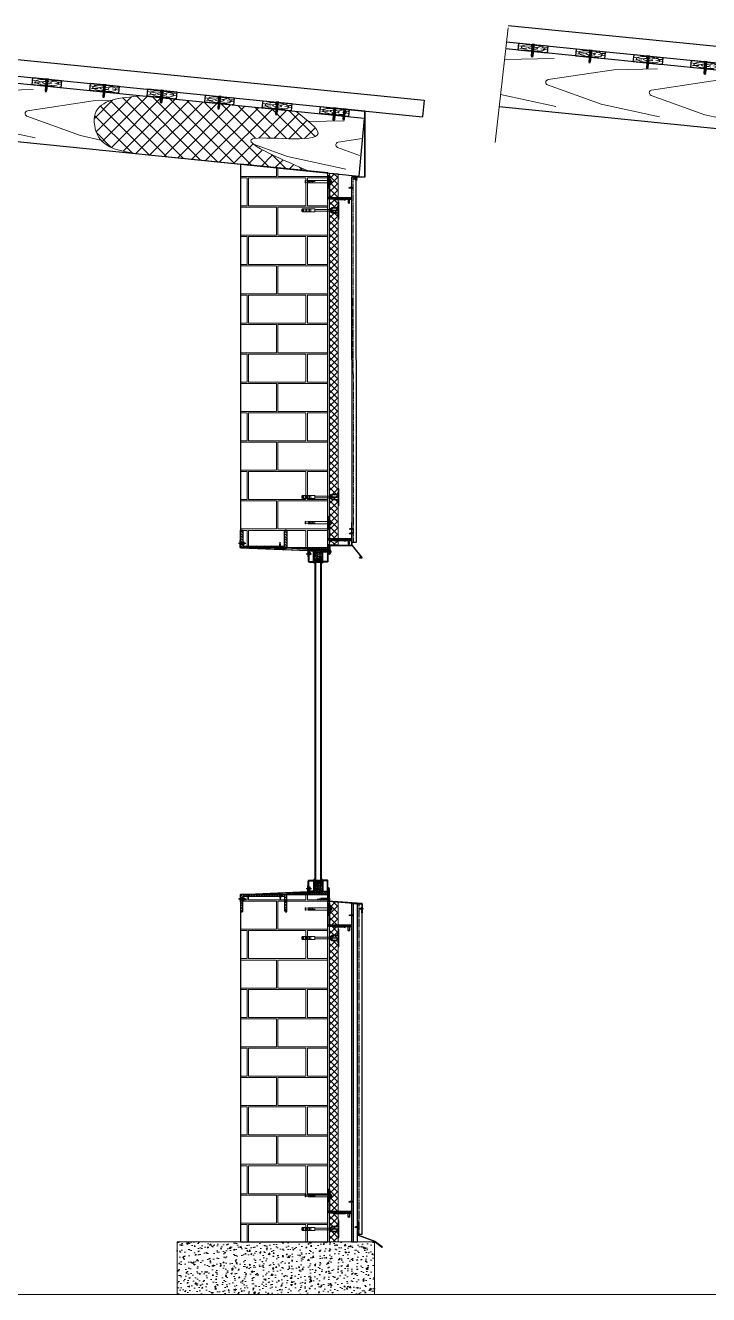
# Model space of a CAD drawing. Header units: millimetres. Extents: x 3616 to 17812, y 1698 to 9799.
# Drawn here: x 10342 to 12705, y 5411 to 9799 of the extents above; entities that cross this region are included whole.
import ezdxf

# ---------------------------------------------------------------- set-up
doc = ezdxf.new("R2010")
doc.units = ezdxf.units.MM
for name, pattern in [('ACAD_ISO02W100', [15, 12, -3]), ('невидимая2', [4.7625, 3.175, -1.5875]), ('ОСЕВАЯ', [50.8, 31.75, -6.35, 6.35, -6.35])]:
    doc.linetypes.add(name, pattern=pattern)
for name, color, linetype, lineweight in [('1', 250, 'Continuous', 30), ('2', 5, 'Continuous', 30), ('3', 4, 'Continuous', 15), ('30', 233, 'Continuous', 5), ('4', 233, 'Continuous', 30), ('4х35', 7, 'Continuous', 30), ('6', 191, 'Continuous', 30), ('An', 6, 'Continuous', 20), ('brackets 80х80', 250, 'Continuous', 30), ('d1', 4, 'Continuous', 5), ('foam', 3, 'Continuous', 5), ('hatch', 6, 'Continuous', 5), ('hidden', 30, 'невидимая2', 5), ('Siding', 3, 'Continuous', 30)]:
    doc.layers.add(name, color=color, linetype=linetype, lineweight=lineweight)
for name, color, linetype in [('B', 82, 'Continuous'), ('base', 5, 'Continuous'), ('wall2', 250, 'Continuous')]:
    doc.layers.add(name, color=color, linetype=linetype)
doc.linetypes.add('User1', pattern='A,50,-1,[131,ltypeshp.shx,S=1,R=0,X=-1,Y=0],-2,[131,ltypeshp.shx,S=1,R=180,X=1,Y=0],-1', length=54)
pattern_1 = [(45, (17875.88, 1174.1216), (-4.4194174, 4.4194174), [])]
pattern_2 = [(45, (10764.8955, -20.5968), (0.56126601, -0.56126601), [])]
pattern_3 = [(45, (10764.8955, -1199.9306), (0.56126601, -0.56126601), [])]

# ---------------------------------------------------------------- blocks, each defined once
blk = doc.blocks.new('a4')
at = {"layer": '2'}
for p, q in [((-0.5, 1), (0, 1.13)), ((0, 1.13), (0.5, 1)), ((-1.1, 0), (-0.5, 0.1)), ((-1.1, 0), (1.1, 0)), ((-0.5, 0.1), (-0.5, 1)), ((-0.5, 1), (0.5, 1)), ((0.5, 0.1), (-0.5, 0.1)), ((0.5, 1), (0.5, 0.1)), ((1.1, 0), (0.5, 0.1))]:
    blk.add_line(p, q, dxfattribs=at)
at = {"layer": '3'}
for p, q in [((-0.3, 0.1), (-0.3, 1.05)), ((0.3, 0.1), (0.3, 1.05))]:
    blk.add_line(p, q, dxfattribs=at)
blk = doc.blocks.new('B')
at = {"layer": '2'}
blk.add_lwpolyline([(0, 0), (0, 1), (1, 1), (1, 0)], close=True, dxfattribs=at)
at = {"layer": 'hatch'}
for p, q in [((0.494, 0.622), (0.413, 0.956)), ((0.637, 0.656, -78.227), (0.852, 0.918, -78.227)), ((0.32, 0.544), (0, 0.624)), ((0.772, 0.517), (1, 0.445)), ((0.892, 0.703), (1, 0.746)), ((0.284, 0.397), (0.051, 0.269)), ((0.461, 0.24), (0.367, 0)), ((0.66, 0.224), (0.82, 0.014))]:
    blk.add_line(p, q, dxfattribs=at)
for radius in [0.407, 0.157]:
    blk.add_circle((0.5, 0.5), radius, dxfattribs=at)
for start, end in [(128.9085, 141.0915), (38.9085, 51.0915), (218.9085, 231.0915), (308.9085, 321.0915)]:
    blk.add_arc((0.5, 0.5), 0.643, start, end, dxfattribs=at)
blk = doc.blocks.new('Roof')
at = {"layer": 'd1'}
h = blk.add_hatch(dxfattribs=at)
h.set_pattern_fill('ANSI37', color=256, scale=300, style=0)
h.set_pattern_definition([(45, (-120882.307, 5823.49), (-26.516504, 26.516504), []), (135, (-120882.307, 5823.49), (-26.516504, -26.516504), [])])
edge = h.paths.add_edge_path()
edge.add_spline(control_points=[(5420.2, 5296.1), (5459.3, 5266), (5580.8, 5172.4), (5120.4, 5240.6), (5348.8, 5140.3), (5461.5, 5090.9)], knot_values=[0, 0, 0, 0, 107.650681, 335.165975, 556.772578, 556.772578, 556.772578, 556.772578], degree=3, periodic=0)
edge.add_line((5461.5, 5090.9), (4863.6, 5151.1))
edge.add_spline(control_points=[(4863.6, 5151.1), (4813.3, 5159.5), (4732.7, 5173.1), (4706.6, 5334.7), (4812.5, 5343.9), (4883.6, 5350.1)], knot_values=[0, 0, 0, 0, 136.928415, 219.705166, 389.29334, 389.29334, 389.29334, 389.29334], degree=3, periodic=0)
edge.add_line((4883.6, 5350.1), (5420.2, 5296.1))
at = {"layer": '2'}
for p, q in [((5655.4, 5272.4), (3269.9, 5512.5)), ((3247.5, 5313.8), (5637.2, 5073.2)), ((5655.4, 5272.4), (5637.2, 5073.2))]:
    blk.add_line(p, q, dxfattribs=at)
at = {"layer": '4х35'}
for p, q in [((3278.4, 5594.1), (5862.5, 5335)), ((3272.7, 5537.3), (5856.8, 5278.3)), ((5862.5, 5335), (5856.8, 5278.3))]:
    blk.add_line(p, q, dxfattribs=at)
at = {"layer": 'd1', "linetype": 'User1'}
blk.add_line((3278.2, 5586), (3233.4, 5188.9), dxfattribs=at)
at = {"layer": 'd1'}
for p, q in [((4883.6, 5350.1), (5420.2, 5296.1)), ((4863.6, 5151.1), (5461.5, 5090.9))]:
    blk.add_line(p, q, dxfattribs=at)
for points in [[(4883.6, 5350.1), (4725.6, 5288.4), (4738.4, 5206.6), (4863.6, 5151.1)], [(5420.2, 5296.1), (5496.2, 5219.8), (5269.4, 5201.5), (5461.5, 5090.9)]]:
    blk.add_spline(points, degree=3, dxfattribs=at)
at = {"layer": 'hatch'}
for p, q in [((3436.9, 5480.1), (3265.8, 5476.4)), ((3795, 5444), (3643.9, 5440.8)), ((3643.9, 5440.8), (3416.4, 5406.5)), ((4002, 5404.8), (3774.6, 5370.4)), ((4153.2, 5408), (4002, 5404.8)), ((3252.1, 5355), (3443, 5313.3)), ((3414.5, 5388.2), (3599.9, 5321.2)), ((4360.2, 5368.7), (4132.8, 5334.4)), ((4511.4, 5371.9), (4360.2, 5368.7)), ((3599.9, 5321.2), (3801.2, 5277.3)), ((3772.7, 5352.1), (3958.1, 5285.2)), ((4130.9, 5316.1), (4316.3, 5249.1)), ((4718.4, 5332.7), (4491, 5298.3)), ((4779.1, 5333.9), (4718.4, 5332.7)), ((3958.1, 5285.2), (4159.4, 5241.2)), ((4489, 5280), (4674.4, 5213)), ((4316.3, 5249.1), (4517.6, 5205.1)), ((5586, 5263.7), (5464.1, 5261.2)), ((4674.4, 5213), (4745, 5197.6)), ((5272.4, 5183.7), (5390.8, 5140.9)), ((5649.1, 5202.8), (5565.6, 5190.1)), ((5390.8, 5140.9), (5592.2, 5097)), ((5563.6, 5171.8), (5639.5, 5144.4))]:
    blk.add_line(p, q, dxfattribs=at)
for centre in [(3420.1, 5396.8), (3778.3, 5360.8), (4136.5, 5324.7), (4494.7, 5288.7), (5569.3, 5180.5)]:
    blk.add_ellipse(centre, major_axis=(-11.9, 1.2), ratio=0.833333, start_param=-1.172134, end_param=1.163369, dxfattribs=at)
at = {"layer": 'd1'}
for name, p, xscale, yscale, zscale, rotation in [('B', (3313.2, 5508.2), 100.0000000000109, 25, 100.0000000000109, 354.2518923843556), ('a4', (3365.4, 5528), 3.999999999996925, 40.00000000000001, 3.999999999996925, 174.2518923843558), ('B', (3512.2, 5488.1), 100.0000000000109, 25, 100.0000000000109, 354.2518923843556), ('a4', (3564.4, 5508), 3.999999999996925, 40.00000000000001, 3.999999999996925, 174.2518923843558), ('B', (3711.2, 5468.1), 100.0000000000109, 25, 100.0000000000109, 354.2518923843556), ('a4', (3763.4, 5488), 3.999999999996925, 40.00000000000001, 3.999999999996925, 174.2518923843558), ('B', (3910.2, 5448.6), 100.0000000000109, 25, 100.0000000000109, 354.2518923843556), ('a4', (3962.5, 5468.4), 3.999999999996925, 40.00000000000001, 3.999999999996925, 174.2518923843558), ('B', (4109.2, 5428.8), 100.0000000000109, 25, 100.0000000000109, 354.2518923843556), ('a4', (4161.5, 5448.6), 3.999999999996925, 40.00000000000001, 3.999999999996925, 174.2518923843558), ('B', (4308.2, 5408.7), 100.0000000000109, 25, 100.0000000000109, 354.2518923843556), ('a4', (4360.5, 5428.6), 3.999999999996925, 40.00000000000001, 3.999999999996925, 174.2518923843558), ('B', (4507.2, 5388.7), 100.0000000000109, 25, 100.0000000000109, 354.2518923843556), ('a4', (4559.5, 5408.6), 3.999999999996925, 40.00000000000001, 3.999999999996925, 174.2518923843558), ('B', (4706.3, 5369.2), 100.0000000000109, 25, 100.0000000000109, 354.2518923843556), ('a4', (4758.5, 5389), 3.999999999996925, 40.00000000000001, 3.999999999996925, 174.2518923843558), ('B', (4905.3, 5349.4), 100.0000000000109, 25, 100.0000000000109, 354.2518923843556), ('a4', (4957.5, 5369.3), 3.999999999996925, 40.00000000000001, 3.999999999996925, 174.2518923843558), ('B', (5104.2, 5328.4), 100.0000000000109, 25, 100.0000000000109, 354.2518923843556), ('a4', (5156.4, 5348.2), 3.999999999996925, 40.00000000000001, 3.999999999996925, 174.2518923843558), ('B', (5303.2, 5308.6), 100.0000000000109, 25, 100.0000000000109, 354.2518923843556), ('a4', (5355.5, 5328.5), 3.999999999996925, 40.00000000000001, 3.999999999996925, 174.2518923843558), ('B', (5502.2, 5288.8), 100.0000000000109, 25, 100.0000000000109, 354.2518923843556), ('a4', (5554.5, 5308.7), 3.999999999996925, 40.00000000000001, 3.999999999996925, 174.2518923843558)]:
    blk.add_blockref(name, p, dxfattribs=dict(at, xscale=xscale, yscale=yscale, zscale=zscale, rotation=rotation))
blk = doc.blocks.new('wind det')
h = blk.add_hatch()
h.set_pattern_fill('LINE', color=256, scale=0.5, angle=45, style=0)
h.set_pattern_definition([(135, (189169.0732, -31589.4745), (1.122532015, 1.122532015), [])])
h.paths.add_polyline_path([(39219.5, 1501.2), (39223.5, 1501.2), (39223.5, 1489.7), (39223.5, 1471.2), (39219.5, 1471.2)])
for points in [[(39223.5, 1467.2), (39219.5, 1471.2), (39223.5, 1471.2)], [(39249.5, 1452.2), (39249.5, 1449.2), (39265.5, 1449.2), (39265.5, 1452.2)]]:
    blk.add_hatch(color=256).paths.add_polyline_path(points)
h = blk.add_hatch()
h.set_pattern_fill('ANSI31', color=256, scale=20, style=0)
h.set_pattern_definition([(45, (17155.2826, 1174.1216), (-1.76776695, 1.76776695), [])])
h.paths.add_polyline_path([(39243.5, 1465.2), (39243.4, 1465.7), (39243.4, 1466.6), (39243.5, 1467), (39243.5, 1475.7), (39243.5, 1479.2, 0.414214), (39240.5, 1482.2), (39226.5, 1482.2, 0.414214), (39223.5, 1479.2), (39223.5, 1445.2, 0.414214), (39226.5, 1442.2), (39240.5, 1442.2, 0.414214), (39243.5, 1445.2)])
h.paths.add_polyline_path([(39241.5, 1445.2, -0.414214), (39240.5, 1444.2), (39226.5, 1444.2, -0.414214), (39225.5, 1445.2), (39225.5, 1479.2, -0.414214), (39226.5, 1480.2), (39240.5, 1480.2, -0.414214), (39241.5, 1479.2)], flags=16)
h.paths.add_polyline_path([(39273.5, 1479.2, -0.414214), (39274.5, 1480.2), (39288.5, 1480.2, -0.414214), (39289.5, 1479.2), (39289.5, 1474), (39291.5, 1474.2), (39291.5, 1479.2, 0.414214), (39288.5, 1482.2), (39278.4, 1482.2), (39274.5, 1482.2, 0.414214), (39271.5, 1479.2), (39271.5, 1452.2), (39271.5, 1445.2, 0.414214), (39274.5, 1442.2), (39288.5, 1442.2, 0.414214), (39291.5, 1445.2), (39291.5, 1465.5), (39291.5, 1470.2), (39289.5, 1470.5), (39289.5, 1445.2, -0.414214), (39288.5, 1444.2), (39275.5, 1444.2), (39274.5, 1444.2, -0.414214), (39273.5, 1445.2)])
h.paths.add_polyline_path([(39229.5, 1470.6), (39237.5, 1470.6), (39237.5, 1464.6), (39229.5, 1464.6)], flags=8)
h = blk.add_hatch()
h.set_pattern_fill('NET', color=256, scale=0.1, angle=-135, style=0)
h.set_pattern_definition([(135, (189169.07324, -31589.97448), (0.224506403, 0.224506403), []), (45, (189169.07324, -31589.97448), (0.224506403, -0.224506403), [])])
h.paths.add_polyline_path([(39243.5, 1452.2), (39245.5, 1452.2), (39245.5, 1438.7, -0.414214), (39242, 1442.2), (39243.5, 1442.2)])
h = blk.add_hatch()
h.set_pattern_fill('NET', color=256, scale=0.5, angle=45, style=0)
h.set_pattern_definition([(225, (91617.4024, -24835.7058), (1.122532015, -1.122532015), []), (315, (91617.4024, -24835.7058), (1.122532015, 1.122532015), [])])
h.paths.add_polyline_path([(39269.5, 1452.2), (39271.5, 1452.2), (39271.5, 1479.2), (39271.5, 1482.2), (39269.5, 1482.2)])
h = blk.add_hatch()
h.set_pattern_fill('NET', color=256, scale=0.1, angle=-135, style=0)
h.set_pattern_definition([(135, (189170.07324, -31589.97448), (0.224506403, 0.224506403), []), (45, (189170.07324, -31589.97448), (0.224506403, -0.224506403), [])])
h.paths.add_polyline_path([(39271.5, 1442.2), (39273, 1442.2, -0.414214), (39269.5, 1438.7), (39269.5, 1452.2), (39271.5, 1452.2)])
at = {"layer": 'foam'}
h = blk.add_hatch(dxfattribs=at)
h.set_pattern_fill('HEX', color=256, scale=0.15, angle=-90, style=0)
h.set_pattern_definition([(90, (91617.4024, -24835.7058), (-0.824889, 1e-16), [0.47625, -0.9525]), (210, (91617.4024, -24835.7058), (0.4124445, -0.714374829), [0.47625, -0.9525]), (150, (91617.4024, -24835.2295), (-0.4124445, -0.714374829), [0.47625, -0.9525])])
h.paths.add_polyline_path([(39265.5, 1442.2), (39265.5, 1449.2), (39249.5, 1449.2), (39249.5, 1442.2)])
for p, q in [((39219.5, 1471.2), (39223.5, 1467.2)), ((39245.5, 1452.2), (39269.5, 1452.2)), ((39249.5, 1449.2), (39265.5, 1449.2)), ((39265.5, 1449.2), (39265.5, 1442.2)), ((39271.5, 1452.2), (39271.5, 1442.2)), ((39242, 1442.2), (39243.5, 1442.2)), ((39265.5, 1442.2), (39249.5, 1442.2)), ((39273, 1442.2), (39271.5, 1442.2))]:
    blk.add_line(p, q)
for points in [[(39223.5, 1471.2), (39219.5, 1471.2), (39219.5, 1501.2), (39223.5, 1501.2)], [(39243.5, 1452.2), (39269.5, 1452.2), (39269.5, 1482.2), (39243.5, 1482.2)], [(39271.5, 1452.2), (39269.5, 1452.2), (39269.5, 1482.2), (39271.5, 1482.2)]]:
    blk.add_lwpolyline(points, close=True)
for points in [[(39240.5, 1442.2, 0.414214), (39243.5, 1445.2), (39243.5, 1479.2, 0.414214), (39240.5, 1482.2), (39226.5, 1482.2, 0.414214), (39223.5, 1479.2), (39223.5, 1445.2, 0.414214), (39226.5, 1442.2)], [(39240.5, 1444.2, 0.414214), (39241.5, 1445.2), (39241.5, 1479.2, 0.414214), (39240.5, 1480.2), (39226.5, 1480.2, 0.414214), (39225.5, 1479.2), (39225.5, 1445.2, 0.414214), (39226.5, 1444.2)]]:
    blk.add_lwpolyline(points, format="xyb", close=True)
blk.add_lwpolyline([(39241.5, 1475.7), (39241.5, 1478.2)])
for points in [[(39278.4, 1482.2), (39288.5, 1482.2, -0.414214), (39291.5, 1479.2), (39291.5, 1445.2, -0.414214), (39288.5, 1442.2), (39274.5, 1442.2, -0.414214), (39271.5, 1445.2), (39271.5, 1479.2, -0.414214), (39274.5, 1482.2), (39278.4, 1482.2)], [(39275.5, 1444.2), (39274.5, 1444.2, -0.414214), (39273.5, 1445.2), (39273.5, 1479.2, -0.414214), (39274.5, 1480.2), (39288.5, 1480.2, -0.414214), (39289.5, 1479.2), (39289.5, 1445.2, -0.414214), (39288.5, 1444.2), (39275.5, 1444.2)]]:
    blk.add_lwpolyline(points, format="xyb")
for centre, radius, start, end in [((39240.5, 1479.2), 3, 360, 90), ((39245.5, 1442.2), 3.5, 180, 270), ((39269.5, 1442.2), 3.5, 270, 0)]:
    blk.add_arc(centre, radius, start, end)
at = {"layer": '3'}
for p, q in [((39245.5, 1452.2), (39245.5, 892.2)), ((39249.5, 1452.2), (39249.5, 892.2)), ((39265.5, 1452.2), (39265.5, 892.2)), ((39269.5, 1452.2), (39269.5, 892.2))]:
    blk.add_line(p, q, dxfattribs=at)
at = {"layer": 'B', "linetype": 'ByBlock'}
blk.add_lwpolyline([(39256.9, 1475.3), (39257.7, 1475.3), (39258.6, 1475.3), (39259.5, 1475.1), (39260.4, 1474.9), (39261.2, 1474.6), (39262, 1474.3), (39262.7, 1473.8), (39263.4, 1473.3), (39264, 1472.7), (39264.5, 1472), (39264.9, 1471.2), (39265.2, 1470.4), (39265.5, 1469.5), (39265.7, 1468.5), (39265.8, 1467.4), (39265.9, 1466.3), (39265.9, 1465.2), (39265.8, 1464), (39265.6, 1462.8), (39265.4, 1461.6), (39265.1, 1460.5), (39264.7, 1459.4), (39264.2, 1458.3), (39263.5, 1457.4), (39262.8, 1456.6), (39261.9, 1455.9), (39261, 1455.4), (39260, 1454.9), (39259, 1454.6), (39258, 1454.4), (39256.9, 1454.3), (39255.9, 1454.3), (39254.9, 1454.4), (39253.9, 1454.6), (39252.9, 1454.9), (39252, 1455.3), (39251, 1455.8), (39250.2, 1456.3), (39249.3, 1457), (39248.4, 1457.7), (39247.6, 1458.4), (39246.8, 1459.2), (39246, 1460.1), (39245.3, 1461), (39244.7, 1461.9), (39244.2, 1462.9), (39243.8, 1463.8), (39243.5, 1464.7), (39243.4, 1465.7), (39243.4, 1466.6), (39243.5, 1467.4), (39243.7, 1468.3), (39244.1, 1469), (39244.5, 1469.8), (39244.9, 1470.4), (39245.4, 1471), (39246, 1471.5), (39246.6, 1472), (39247.2, 1472.4), (39247.9, 1472.7), (39248.5, 1473), (39249.2, 1473.2), (39249.9, 1473.5), (39250.7, 1473.8), (39251.4, 1474), (39252.1, 1474.3), (39252.9, 1474.5), (39253.6, 1474.8), (39254.4, 1475), (39255.2, 1475.1), (39256, 1475.2)], close=True, dxfattribs=at)
at = {"layer": 'B'}
blk.add_lwpolyline([(39243.5, 1452.2), (39269.5, 1452.2), (39269.5, 1482.2), (39243.5, 1482.2)], close=True, dxfattribs=at)
at = {"layer": 'B', "linetype": 'ByBlock'}
for points in [[(39243.5, 1477.6), (39244.2, 1478.1), (39245.8, 1479.1), (39247.5, 1479.9), (39249.2, 1480.4), (39250.8, 1480.8), (39252.4, 1481.1), (39254, 1481.3), (39255.5, 1481.4), (39257, 1481.3), (39258.4, 1481.1), (39259.7, 1480.8), (39261, 1480.4), (39262.2, 1479.8), (39263.4, 1479.1), (39264.5, 1478.3), (39265.5, 1477.4), (39266.4, 1476.5), (39267.3, 1475.4), (39268, 1474.4), (39268.7, 1473.3), (39269.2, 1472.2), (39269.5, 1471.6)], [(39245.2, 1474.8), (39243.5, 1476.6)], [(39248.2, 1469.4), (39243.5, 1470.8)], [(39253.4, 1465.4), (39246.6, 1462.2), (39243.5, 1462.1)], [(39250.4, 1460.6), (39249.4, 1459), (39248.4, 1457.6), (39247.4, 1456.5), (39246.5, 1455.6), (39245.7, 1454.7), (39245, 1453.9), (39244.3, 1453.1), (39243.7, 1452.2)], [(39251.5, 1471.6), (39249, 1476.1), (39247.3, 1480), (39246.6, 1482.2)], [(39255.3, 1469.9), (39257, 1469.1), (39258.3, 1468.3), (39259.3, 1467.5), (39259.9, 1466.7), (39260.3, 1465.9), (39260.5, 1465.1), (39260.5, 1464.4), (39260.4, 1463.8), (39260.3, 1463.2), (39260.1, 1462.7), (39259.8, 1462.3), (39259.5, 1461.9), (39259.2, 1461.6), (39258.7, 1461.3), (39258.3, 1461.1), (39257.8, 1461), (39257.2, 1460.9), (39256.6, 1460.9), (39255.9, 1460.9), (39255.3, 1460.9), (39254.6, 1461), (39254, 1461.2), (39253.4, 1461.4), (39252.9, 1461.6), (39252.4, 1461.9), (39252, 1462.3), (39251.6, 1462.7), (39251.3, 1463.2), (39251.1, 1463.7), (39250.9, 1464.2), (39250.8, 1464.8), (39250.7, 1465.5), (39250.6, 1466.1), (39250.7, 1466.8), (39250.9, 1467.5), (39251.3, 1468.2), (39251.8, 1468.7), (39252.7, 1469.2), (39253.8, 1469.6), (39255.3, 1469.9)], [(39253.9, 1477.1), (39255.2, 1482.2)], [(39257, 1464.9), (39255.3, 1460.5), (39254.3, 1456.3), (39253.9, 1452.3), (39253.9, 1452.2)], [(39257.5, 1471), (39259.6, 1474.7), (39261, 1478.1), (39261.9, 1481.2), (39262.1, 1482.2)], [(39260.1, 1459.2), (39265.1, 1452.7), (39265.2, 1452.2)], [(39260.4, 1470.4), (39266.2, 1473.2), (39269.5, 1476.7)], [(39262.3, 1463.9), (39264.1, 1463), (39265.5, 1462.5), (39266.6, 1462.1), (39267.6, 1462), (39268.5, 1462.1), (39269.5, 1462.5)], [(39269.5, 1454.3), (39269.2, 1453.8), (39268.5, 1452.6), (39268.2, 1452.2)]]:
    blk.add_lwpolyline(points, dxfattribs=at)
blk = doc.blocks.new('5х20')
blk.add_line((0, 5.1), (0, -5.1))
at = {"layer": 'base'}
for p, q in [((0, 2.5), (-20, 0)), ((0, 3.2), (0, -3.2)), ((0, -2.5), (-20, 0))]:
    blk.add_line(p, q, dxfattribs=at)
blk.add_lwpolyline([(4.4, -0.6), (2.5, -0.6), (2.5, 0.6), (4.4, 0.6)], dxfattribs=at)
for centre, start, end in [((-1.1, -0.4), 10.5848, 78.3684), ((-1.1, 0.4), 281.6316, 349.4152)]:
    blk.add_arc(centre, 5.6, start, end, dxfattribs=at)
at = {"layer": 'Siding'}
blk.add_line((4.4, 0), (-20, 0), dxfattribs=at)
blk = doc.blocks.new('I 16')
blk.add_lwpolyline([(-60, 0), (0, 0), (0, 160), (-60, 160), (-60, 157, 0.414214), (-55, 152), (-10, 152, -0.414214), (-5, 147), (-5, 13, -0.414214), (-10, 8), (-55, 8, 0.414214), (-60, 3)], format="xyb", close=True)
blk = doc.blocks.new('4a')
at = {"linetype": 'Continuous'}
h = blk.add_hatch(dxfattribs=at)
h.set_pattern_fill('ANSI31', color=256, scale=50, style=0)
h.set_pattern_definition(pattern_1)
h.paths.add_polyline_path([(39373.5, 1547.2, 0.414214), (39368.5, 1552.2), (39365.5, 1552.2), (39365.5, 1492.2), (39386.1, 1492.2), (39386.8, 1497.2), (39378.5, 1497.2, -0.414214), (39373.5, 1502.2)])
h = blk.add_hatch(dxfattribs=at)
h.set_pattern_fill('ANSI31', color=256, scale=50, style=0)
h.set_pattern_definition(pattern_1)
h.paths.add_polyline_path([(39525.5, 1552.2), (39522.5, 1552.2, 0.414214), (39517.5, 1547.2), (39517.5, 1502.2, -0.414214), (39512.5, 1497.2), (39390.1, 1497.2), (39390.8, 1492.2), (39525.5, 1492.2)])
at = {"layer": 'foam', "linetype": 'Continuous'}
h = blk.add_hatch(dxfattribs=at)
h.set_pattern_fill('HONEY', color=256, scale=20, style=0)
h.set_pattern_definition([(0, (17875.8797, 1174.1216), (3.75, 2.1650635), [2.5, -5]), (120, (17875.8797, 1174.1216), (-3.75, 2.16506351), [2.5, -5]), (60, (17875.8797, 1174.1216), (8e-09, 4.33012701), [-5, 2.5])])
h.paths.add_polyline_path([(39223.5, 1492.2), (39223.5, 1479.2, -0.414214), (39226.5, 1482.2), (39226.5, 1483.7), (39243.4, 1483.7), (39365.4, 1492.2)])
for p, q in [((39525.5, 1492.2), (39223.5, 1492.2)), ((39525.7, 1492.2), (39375.2, 1492.2)), ((39525.5, 1497), (39526, 1497)), ((39526, 1497), (39526, 1516.3)), ((39526.3, 1492.8), (39526.3, 1516.3)), ((39526.8, 1492.8), (39526.8, 1516.3)), ((39291.5, 1480.8), (39292, 1480.8)), ((39291.5, 1480.8), (39291.5, 1461.5)), ((39292, 1480.8), (39292, 1461.5)), ((39292.3, 1481.1), (39292.3, 1461.5)), ((39292.8, 1481.1), (39292.8, 1461.5)), ((39408.5, 1490.7), (39365.5, 1490.7))]:
    blk.add_line(p, q)
at = {"linetype": 'Continuous'}
for p, q in [((39243.3, 1483.7), (39365.3, 1492.2)), ((39525.5, 1492.2), (39293.4, 1482.2)), ((39408.5, 1492.2), (39408.5, 1490.7)), ((39226.5, 1483.7), (39243.5, 1483.7)), ((39226.5, 1483.7), (39226.5, 1482.2)), ((39226.5, 1482.2), (39243.5, 1482.2)), ((39243.5, 1482.2), (39365.5, 1490.7)), ((39525.9, 1491.7), (39293.4, 1481.7))]:
    blk.add_line(p, q, dxfattribs=at)
at = {"color": 3, "linetype": 'ОСЕВАЯ'}
for p, q in [((39533.2, 1507), (39507.8, 1507)), ((39533.2, 1507), (39514.9, 1507)), ((39299.2, 1470.8), (39280.9, 1470.8))]:
    blk.add_line(p, q, dxfattribs=at)
for points in [[(39528.3, 1507), (39528.3, 1506), (39527.3, 1504), (39526.8, 1504), (39526.8, 1505), (39517.5, 1505), (39517.5, 1503), (39513.5, 1503), (39513.5, 1511), (39517.5, 1511), (39517.5, 1509), (39526.8, 1509), (39526.8, 1510), (39527.3, 1510), (39528.3, 1508), (39528.3, 1507)], [(39294.3, 1470.8), (39294.3, 1471.8), (39293.3, 1473.8), (39292.8, 1473.8), (39292.8, 1472.8), (39289.5, 1472.8), (39289.5, 1474.8), (39285.5, 1474.8), (39285.5, 1466.8), (39289.5, 1466.8), (39289.5, 1468.8), (39292.8, 1468.8), (39292.8, 1467.8), (39293.3, 1467.8), (39294.3, 1469.8), (39294.3, 1470.8)]]:
    blk.add_lwpolyline(points)
for centre, radius, start, end in [((39526.1, 1516.3), 0.688, 0, 180), ((39525.7, 1492.8), 1.1, 270, 0), ((39525.7, 1492.8), 0.55, 270, 0), ((39526.1, 1516.3), 0.138, 0, 180), ((39292.1, 1461.5), 0.688, 180, 0), ((39292.1, 1461.5), 0.138, 180, 0), ((39293.4, 1481.1), 1.1, 90, 180), ((39293.4, 1481.1), 0.55, 90, 180)]:
    blk.add_arc(centre, radius, start, end)
at = {"linetype": 'Continuous', "rotation": 270}
blk.add_blockref('I 16', (39365.5, 1492.2), dxfattribs=at)
at = {"rotation": 270}
blk.add_blockref('5х20', (39388.5, 1490.7), dxfattribs=at)
blk = doc.blocks.new('deco')
at = {"layer": '3'}
for p, q in [((-0.29, 0), (-0.29, 1.2)), ((0.29, 0), (0.29, 1.2))]:
    blk.add_line(p, q, dxfattribs=at)
at = {"layer": '4'}
for p, q in [((0, 1.48), (-0.5, 1)), ((-0.5, 0), (-0.5, 1)), ((0.5, 0), (-0.5, 0)), ((0, 1.48), (0.5, 1)), ((0.5, 0), (0.5, 1)), ((1.52, 0), (-1.52, 0)), ((-1.52, 0), (-1.52, -0.11)), ((-1.52, -0.11), (1.52, -0.11)), ((-0.08, -0.23), (-0.46, -0.23)), ((0.08, -0.17), (-0.08, -0.17)), ((-0.08, -0.17), (-0.08, -0.23)), ((0.08, -0.23), (0.08, -0.17)), ((0.46, -0.23), (0.08, -0.23)), ((1.52, -0.11), (1.52, 0))]:
    blk.add_line(p, q, dxfattribs=at)
for major_axis, start_param, end_param in [((-1.52, 0), 0.791077, 1.266344), ((1.52, 0), -1.266344, -0.791077)]:
    blk.add_ellipse((0, 0.24), major_axis=major_axis, ratio=0.329918, start_param=start_param, end_param=end_param, dxfattribs=at)
blk = doc.blocks.new('R3')
at = {"layer": 'hatch'}
h = blk.add_hatch(dxfattribs=at)
h.set_pattern_fill('ANSI31', color=256, scale=0.25, angle=-180, style=0)
h.set_pattern_definition([(225, (-4368.9386, 15885.4565), (0.561266008, -0.561266008), [])])
h.paths.add_polyline_path([(9279.7, 705), (9219.7, 705), (9219.7, 661), (9218.5, 661), (9218.5, 705), (9218.5, 706.2), (9279.7, 706.2)])
h = blk.add_hatch(dxfattribs=at)
h.set_pattern_fill('ANSI31', color=256, scale=0.25, style=0)
h.paths.add_polyline_path([(9220.7, 705), (9220.7, 698.5), (9219.7, 698.5), (9219.7, 705)])
h = blk.add_hatch(dxfattribs=at)
h.set_pattern_fill('ANSI31', color=256, scale=0.25, style=0)
edge = h.paths.add_edge_path()
edge.add_line((9234.7, 624), (9224.2, 624))
edge.add_line((9224.2, 624), (9219.7, 630.1))
edge.add_line((9219.7, 630.1), (9219.7, 639.7))
edge.add_arc((9217.7, 639.7), 2, 0, 18.1873)
edge.add_line((9219.6, 640.3), (9216.8, 648.2))
edge.add_arc((9218.7, 648.8), 2, -183.8891, -161.8127, ccw=False)
edge.add_line((9216.7, 648.9), (9217.5, 674.8))
edge.add_line((9217.5, 674.8), (9215.7, 683.3))
edge.add_line((9215.7, 683.3), (9216.7, 683.5))
edge.add_line((9216.7, 683.5), (9218.5, 674.9))
edge.add_line((9218.5, 674.9), (9217.7, 648.9))
edge.add_arc((9218.7, 648.8), 1, 176.1109, 198.1873)
edge.add_line((9217.8, 648.5), (9220.6, 640.6))
edge.add_arc((9217.7, 639.7), 3, 0, 18.1873, ccw=False)
edge.add_line((9220.7, 639.7), (9220.7, 630.4))
edge.add_line((9220.7, 630.4), (9224.7, 625))
edge.add_line((9224.7, 625), (9234.7, 625))
edge.add_line((9234.7, 625), (9234.7, 624))
h = blk.add_hatch(dxfattribs=at)
h.set_pattern_fill('ANSI31', color=256, scale=0.25, style=0)
h.paths.add_polyline_path([(9219.7, 685), (9220.7, 685), (9220.7, 693.5), (9219.7, 693.5)])
h = blk.add_hatch(dxfattribs=at)
h.set_pattern_fill('ANSI31', color=256, scale=0.25, style=0)
h.set_pattern_definition([(45, (10991.4655, 400.2997), (-0.561266, 0.561266), [])])
h.paths.add_polyline_path([(9254.7, 625), (9264.7, 625), (9264.7, 624), (9254.7, 624)])
h = blk.add_hatch(dxfattribs=at)
h.set_pattern_fill('ANSI31', color=256, scale=0.25, style=0)
h.paths.add_polyline_path([(9292.7, 625), (9300.7, 625), (9300.7, 624), (9292.7, 624)])
at = {"layer": '2'}
blk.add_lwpolyline([(9279.7, 705), (9219.7, 705), (9219.7, 661), (9218.5, 661), (9218.5, 705), (9218.5, 706.2), (9279.7, 706.2)], close=True, dxfattribs=at)
at = {"layer": 'brackets 80х80'}
blk.add_line((9220.7, 705), (9220.7, 630.4), dxfattribs=at)
for points in [[(9220.7, 705), (9220.7, 698.5), (9219.7, 698.5), (9219.7, 705)], [(9219.7, 685), (9220.7, 685), (9220.7, 693.5), (9219.7, 693.5)], [(9254.7, 625), (9264.7, 625), (9264.7, 624), (9264.7, 624), (9264.7, 624), (9264.7, 624), (9264.7, 624), (9254.7, 624)], [(9292.7, 625), (9300.7, 625), (9300.7, 624), (9292.7, 624)]]:
    blk.add_lwpolyline(points, close=True, dxfattribs=at)
for points in [[(9234.7, 624), (9300.7, 624), (9300.7, 629), (9224.7, 629), (9224.7, 705), (9219.7, 705), (9219.7, 626, 0.414214), (9221.7, 624), (9234.7, 624)], [(9300.7, 626.5), (9258.2, 626.5, 0.414214), (9256.7, 625), (9256.7, 625)]]:
    blk.add_lwpolyline(points, format="xyb", dxfattribs=at)
blk.add_lwpolyline([(9234.7, 624), (9224.2, 624), (9219.7, 630.1), (9219.7, 639.7, 0.079524), (9219.6, 640.3), (9216.8, 648.2, -0.096626), (9216.7, 648.9), (9217.5, 674.8), (9215.7, 683.3), (9216.7, 683.5), (9218.5, 674.9), (9217.7, 648.9, 0.096626), (9217.8, 648.5), (9220.6, 640.6, -0.079524), (9220.7, 639.7), (9220.7, 630.4), (9224.7, 625), (9234.7, 625)], format="xyb", close=True, dxfattribs=at)
for points in [[(9217.5, 672.2), (9216.6, 671), (9215.7, 650), (9216.7, 648.9)], [(9234.7, 625), (9300.7, 625)]]:
    blk.add_lwpolyline(points, dxfattribs=at)
at = {"layer": '1', "xscale": -2, "yscale": 7, "zscale": 2, "rotation": 180}
blk.add_blockref('deco', (9257.8, 706.5), dxfattribs=at)
at = {"layer": 'd1', "xscale": 6.299999999999272, "yscale": 16, "zscale": 6.299999999999272, "rotation": 90}
blk.add_blockref('a4', (9222.3, 696), dxfattribs=at)
blk = doc.blocks.new('8х70')
at = {"layer": 'An'}
for p, q in [((-4, 3), (-4, 9)), ((-4, 2.6), (-4, 3)), ((-4, 1), (-4, 1.6)), ((-3, 11), (-2, 12)), ((-2, 12), (2, 12)), ((3, 11), (2, 12)), ((4, 3), (4, 9)), ((4, 2.4), (4, 3)), ((4, 1), (4, 1.4)), ((-4, -55), (4, -55)), ((-4, -60), (4, -60)), ((-4, -65), (4, -65)), ((-4, -78), (-3, -70)), ((0, -70), (0, -45)), ((4, -78), (3, -70))]:
    blk.add_line(p, q, dxfattribs=at)
at = {"layer": 'An', "lineweight": 5}
for p, q in [((-2, 12), (-2, 9)), ((2, 12), (2, 9))]:
    blk.add_line(p, q, dxfattribs=at)
at = {"layer": 'An'}
for points in [[(-7.6, 0), (7.6, 0), (7.6, 1), (-7.6, 1)], [(-7, 3), (7, 3), (7, 9), (-7, 9)], [(-4, 0), (4, 0), (4, -70), (-4, -70)], [(-3, 9), (3, 9), (3, 11), (-3, 11)], [(-4, -80), (4, -80), (4, -78), (-4, -78)]]:
    blk.add_lwpolyline(points, close=True, dxfattribs=at)
for points in [[(-7, 3), (0, 2), (0, 1), (-7, 2), (-7, 3)], [(0, 3), (7, 2), (7, 1), (0, 2), (0, 3)]]:
    blk.add_lwpolyline(points, dxfattribs=at)
blk = doc.blocks.new('AN1')
at = {"color": 0, "linetype": 'ACAD_ISO02W100', "lineweight": 13, "ltscale": 5}
for p, q in [((-276.1, 96.7), (-266, 96.7)), ((-276.1, 92.2), (-266, 92.2)), ((-276.1, 87.2), (-266, 87.2)), ((-276.1, 82.2), (-266, 82.2)), ((-276.1, 77.1), (-266, 77.1)), ((-276.1, 72.1), (-266, 72.1)), ((-276.1, 67.1), (-266, 67.1)), ((-274.2, 8.3), (-268.2, 8.3)), ((-270.2, 3.2), (-270.2, -27)), ((-281, -6.8), (-261.1, -6.8))]:
    blk.add_line(p, q, dxfattribs=at)
blk.add_lwpolyline([(-276.1, 53.7), (-266, 53.7), (-266, 96.7), (-267.9, 98.9), (-274.5, 98.9), (-276.1, 96.7)], close=True, dxfattribs=at)
for points in [[(-274.2, 53.7), (-274.2, 3.2), (-281, -6.8), (-281, -22.2), (-290.1, -27)], [(-253, -27), (-261.1, -22.2), (-261.1, -6.8), (-268.2, 3.2), (-268.2, 53.7)], [(-278.9, -27), (-278.9, -6.8), (-272.2, 3.2), (-272.2, -27)], [(-270.2, 3.2), (-263.1, -6.8), (-263.1, -27)], [(-301.4, -30), (-241, -30), (-241, -27), (-301.4, -27), (-301.4, -30)]]:
    blk.add_lwpolyline(points, dxfattribs=at)

msp = doc.modelspace()

# ---------------------------------------------------------------- hatches: boundary and pattern name
at = {"layer": '30', "lineweight": 5}
h = msp.add_hatch(dxfattribs=at)
h.set_pattern_fill('ANSI37', color=256, scale=5, style=0)
h.set_pattern_definition([(45, (5932.679, 8139.899), (-11.22532, 11.22532), []), (135, (5932.679, 8139.899), (-11.22532, -11.22532), [])])
h.paths.add_polyline_path([(11393.9, 9288.6), (11423.9, 9285.6), (11423.9, 8002.7), (11393.9, 8002.7)])
h = msp.add_hatch(dxfattribs=at)
h.set_pattern_fill('ANSI37', color=256, scale=5, style=0)
h.set_pattern_definition([(45, (5932.679, 5754.737), (-11.22532, 11.22532), []), (135, (5932.679, 5754.737), (-11.22532, -11.22532), [])])
h.paths.add_polyline_path([(11393.6, 6770.8), (11423.9, 6768.5), (11423.9, 5593.5), (11393.9, 5593.5)])
at = {"layer": 'hatch'}
h = msp.add_hatch(dxfattribs=at)
h.set_pattern_fill('AR-B816C', color=253, scale=0.5, style=0)
h.set_pattern_definition([(0, (5932.68, 8154.74), (101.6, 101.6), [198.4375, -4.7625]), (0, (5831.08, 8159.5), (101.6, 101.6), [198.4375, -4.7625]), (90, (5932.68, 8154.74), (-101.6, 101.6), [-106.3625, 96.8375]), (90, (5927.92, 8154.74), (-101.6, 101.6), [-106.3625, 96.8375])])
h.paths.add_polyline_path([(11086.9, 7993.7), (11388.9, 7993.7), (11388.9, 9289.1), (11086.9, 9319.5)])
h = msp.add_hatch(dxfattribs=at)
h.set_pattern_fill('ANSI31', color=256, scale=0.25, style=0)
h.set_pattern_definition(pattern_2)
h.paths.add_polyline_path([(11389.9, 9272.1), (11389.9, 9280.1), (11388.9, 9280.1), (11388.9, 9272.1)])
h = msp.add_hatch(dxfattribs=at)
h.set_pattern_fill('ANSI31', color=256, scale=0.25, style=0)
h.set_pattern_definition([(45, (11165.19516, 10970.8686), (0.561266, -0.561266), [])])
h.paths.add_polyline_path([(11389.9, 9234.1), (11389.9, 9244.1), (11388.9, 9244.1), (11388.9, 9234.1)])
h = msp.add_hatch(dxfattribs=at)
h.set_pattern_fill('ANSI31', color=256, scale=0.25, angle=-180, style=0)
h.set_pattern_definition([(225, (26650.352, -4389.53546), (-0.561266008, 0.561266008), [])])
h.paths.add_polyline_path([(11469.9, 9259.1), (11469.9, 9199.1), (11425.9, 9199.1), (11425.9, 9197.9), (11469.9, 9197.9), (11471.1, 9197.9), (11471.1, 9259.1)])
h = msp.add_hatch(dxfattribs=at)
h.set_pattern_fill('ANSI31', color=256, scale=0.25, style=0)
h.set_pattern_definition(pattern_2)
edge = h.paths.add_edge_path()
edge.add_line((11388.9, 9214.1), (11388.9, 9203.6))
edge.add_line((11388.9, 9203.6), (11395, 9199.1))
edge.add_line((11395, 9199.1), (11404.6, 9199.1))
edge.add_arc((11404.6, 9197.1), 2, 71.8127, 90, ccw=False)
edge.add_line((11405.2, 9199), (11413.1, 9196.2))
edge.add_arc((11413.7, 9198.1), 2, 251.8127, 273.8891)
edge.add_line((11413.8, 9196.1), (11439.7, 9196.9))
edge.add_line((11439.7, 9196.9), (11448.2, 9195.1))
edge.add_line((11448.2, 9195.1), (11448.4, 9196.1))
edge.add_line((11448.4, 9196.1), (11439.8, 9197.9))
edge.add_line((11439.8, 9197.9), (11413.8, 9197.1))
edge.add_arc((11413.7, 9198.1), 1, 251.8127, 273.8891, ccw=False)
edge.add_line((11413.4, 9197.2), (11405.5, 9200))
edge.add_arc((11404.6, 9197.1), 3, 71.8127, 90)
edge.add_line((11404.6, 9200.1), (11395.3, 9200.1))
edge.add_line((11395.3, 9200.1), (11389.9, 9204.1))
edge.add_line((11389.9, 9204.1), (11389.9, 9214.1))
edge.add_line((11389.9, 9214.1), (11388.9, 9214.1))
h = msp.add_hatch(dxfattribs=at)
h.set_pattern_fill('ANSI31', color=256, scale=0.25, style=0)
h.set_pattern_definition(pattern_2)
h.paths.add_polyline_path([(11449.9, 9199.1), (11449.9, 9200.1), (11458.4, 9200.1), (11458.4, 9199.1)])
h = msp.add_hatch(dxfattribs=at)
h.set_pattern_fill('ANSI31', color=256, scale=0.25, style=0)
h.set_pattern_definition(pattern_2)
h.paths.add_polyline_path([(11469.9, 9200.1), (11463.4, 9200.1), (11463.4, 9199.1), (11469.9, 9199.1)])
h = msp.add_hatch(dxfattribs=at)
h.set_pattern_fill('ANSI31', color=256, scale=0.25, style=0)
h.set_pattern_definition(pattern_3)
h.paths.add_polyline_path([(11389.9, 8092.8), (11389.9, 8100.8), (11388.9, 8100.8), (11388.9, 8092.8)])
h = msp.add_hatch(dxfattribs=at)
h.set_pattern_fill('ANSI31', color=256, scale=0.25, angle=-180, style=0)
h.set_pattern_definition([(225, (26650.352, -5568.8692), (-0.561266008, 0.561266008), [])])
h.paths.add_polyline_path([(11469.9, 8079.8), (11469.9, 8019.8), (11425.9, 8019.8), (11425.9, 8018.6), (11469.9, 8018.6), (11471.1, 8018.6), (11471.1, 8079.8)])
h = msp.add_hatch(dxfattribs=at)
h.set_pattern_fill('ANSI31', color=256, scale=0.25, style=0)
h.set_pattern_definition([(45, (11165.19516, 9791.5349), (0.561266, -0.561266), [])])
h.paths.add_polyline_path([(11389.9, 8054.8), (11389.9, 8064.8), (11388.9, 8064.8), (11388.9, 8054.8)])
h = msp.add_hatch(dxfattribs=at)
h.set_pattern_fill('ANSI31', color=256, scale=0.25, style=0)
h.set_pattern_definition(pattern_3)
edge = h.paths.add_edge_path()
edge.add_line((11388.9, 8034.8), (11388.9, 8024.3))
edge.add_line((11388.9, 8024.3), (11395, 8019.8))
edge.add_line((11395, 8019.8), (11404.6, 8019.8))
edge.add_arc((11404.6, 8017.8), 2, 71.8127, 90, ccw=False)
edge.add_line((11405.2, 8019.7), (11413.1, 8016.9))
edge.add_arc((11413.7, 8018.8), 2, 251.8127, 273.8891)
edge.add_line((11413.8, 8016.8), (11439.7, 8017.6))
edge.add_line((11439.7, 8017.6), (11448.2, 8015.8))
edge.add_line((11448.2, 8015.8), (11448.4, 8016.8))
edge.add_line((11448.4, 8016.8), (11439.8, 8018.6))
edge.add_line((11439.8, 8018.6), (11413.8, 8017.8))
edge.add_arc((11413.7, 8018.8), 1, 251.8127, 273.8891, ccw=False)
edge.add_line((11413.4, 8017.8), (11405.5, 8020.7))
edge.add_arc((11404.6, 8017.8), 3, 71.8127, 90)
edge.add_line((11404.6, 8020.8), (11395.3, 8020.8))
edge.add_line((11395.3, 8020.8), (11389.9, 8024.8))
edge.add_line((11389.9, 8024.8), (11389.9, 8034.8))
edge.add_line((11389.9, 8034.8), (11388.9, 8034.8))
h = msp.add_hatch(dxfattribs=at)
h.set_pattern_fill('ANSI31', color=256, scale=0.25, style=0)
h.set_pattern_definition(pattern_3)
h.paths.add_polyline_path([(11449.9, 8019.8), (11449.9, 8020.8), (11458.4, 8020.8), (11458.4, 8019.8)])
h = msp.add_hatch(dxfattribs=at)
h.set_pattern_fill('ANSI31', color=256, scale=0.25, style=0)
h.set_pattern_definition(pattern_3)
h.paths.add_polyline_path([(11469.9, 8020.8), (11463.4, 8020.8), (11463.4, 8019.8), (11469.9, 8019.8)])
h = msp.add_hatch(dxfattribs=at)
h.set_pattern_fill('AR-B816C', color=253, scale=0.5, style=0)
h.set_pattern_definition([(0, (5932.68, 5754.74), (101.6, 101.6), [198.4375, -4.7625]), (0, (5831.08, 5759.5), (101.6, 101.6), [198.4375, -4.7625]), (90, (5932.68, 5754.74), (-101.6, 101.6), [-106.3625, 96.8375]), (90, (5927.92, 5754.74), (-101.6, 101.6), [-106.3625, 96.8375])])
h.paths.add_polyline_path([(11086.9, 5593.7), (11388.9, 5593.7), (11388.4, 6793.7), (11086.9, 6793.7)])
h = msp.add_hatch(dxfattribs=at)
h.set_pattern_fill('AR-CONC', color=256, scale=0.25, style=0)
h.set_pattern_definition([(50, (10233.586, 5683.96), (45.5462, -3.9848), [4.7625, -52.3875]), (355, (10233.586, 5683.96), (-8.8107, 47.7642), [3.81, -41.91]), (100.451, (10237.38, 5683.63), (36.7356, 43.7792), [4.0475, -44.5225]), (46.184, (10233.586, 5696.66), (67.7698, -10.5106), [7.1437, -78.5812]), (96.6356, (10239.234, 5695.785), (59.351, 61.8564), [6.0712, -66.7837]), (351.184, (10233.586, 5696.66), (59.351, 61.8563), [5.715, -62.865]), (21, (10239.936, 5693.485), (37.9037, -25.5664), [4.7625, -52.3875]), (326, (10239.936, 5693.485), (15.4505, 46.047), [3.81, -41.91]), (71.4514, (10243.095, 5691.355), (53.3541, 20.4807), [4.0475, -44.5225]), (37.5, (10233.586, 5683.96), (0.77215, 21.13876), [0, -41.402, 0, -42.545, 0, -42.06875]), (7.5, (10233.586, 5683.96), (16.7049, 25.04514), [0, -24.257, 0, -40.4495, 0, -16.03375]), (327.5, (10219.426, 5683.96), (33.89765, -1.43219), [0, -15.875, 0, -49.53, 0, -65.7225]), (317.5, (10213.076, 5683.96), (37.0323, 6.3566), [0, -20.6375, 0, -32.893, 0, -46.6725])])
h.paths.add_polyline_path([(10867.4, 5410.9), (11550.2, 5410.6), (11550.2, 5593.4), (10867.4, 5593.4)])

# ---------------------------------------------------------------- linework, layer by layer
at = {"color": 253}
for points in [[(11086.9, 7993.7), (11388.9, 7993.7), (11388.9, 9289.1), (11086.9, 9319.5)], [(11086.9, 5593.7), (11388.9, 5593.7), (11388.4, 6793.7), (11086.9, 6793.7)]]:
    msp.add_lwpolyline(points, close=True, dxfattribs=at)
at = {"layer": '1'}
msp.add_line((11475.8, 6761.5), (11475.8, 5593.7), dxfattribs=at)
msp.add_lwpolyline([(11469.9, 5593.7), (11491.4, 5593.7), (11491.4, 6761.5), (11469.9, 6761.5)], close=True, dxfattribs=at)
at = {"layer": '2'}
for points in [[(11469.9, 9259.1), (11469.9, 9199.1), (11425.9, 9199.1), (11425.9, 9197.9), (11469.9, 9197.9), (11471.1, 9197.9), (11471.1, 9259.1)], [(11469.9, 8079.8), (11469.9, 8019.8), (11425.9, 8019.8), (11425.9, 8018.6), (11469.9, 8018.6), (11471.1, 8018.6), (11471.1, 8079.8)]]:
    msp.add_lwpolyline(points, close=True, dxfattribs=at)
at = {"layer": '30'}
for points in [[(11393.9, 9288.6), (11423.9, 9285.6), (11423.9, 8002.7), (11393.9, 8002.7)], [(11393.6, 6770.8), (11423.9, 6768.5), (11423.9, 5593.5), (11393.9, 5593.5)]]:
    msp.add_lwpolyline(points, close=True, dxfattribs=at)
at = {"layer": '6'}
for points in [[(11412.9, 9513.9), (11516.2, 9503.5), (11516.2, 9274.4), (11516.2, 9274.4), (11516.2, 9274.4), (11516.2, 9274.4), (11488.1, 9274.4, 0.414214), (11487.1, 9273.4), (11487.1, 9263.8, -0.414214), (11486.1, 9262.8), (11486.1, 9262.8, -0.414214), (11485.1, 9263.8), (11485.1, 9272.8), (11485.6, 9272.8)], [(11412.9, 9513.4), (11515.7, 9503), (11515.7, 9274.9), (11487.6, 9274.9, 0.414214), (11486.6, 9273.9), (11486.6, 9263.8, -0.414214), (11486.1, 9263.3), (11486.1, 9263.3, -0.414214), (11485.6, 9263.8), (11485.6, 9272.8)]]:
    msp.add_lwpolyline(points, format="xyb", dxfattribs=at)
for points in [[(11393.9, 7990.7), (11393.9, 7971.7, 0.414214), (11394.4, 7971.2, 0.414214), (11394.9, 7971.7), (11394.9, 7998.7, -0.414214), (11397.4, 8001.2), (11469.6, 8001.2, 0.414214), (11471.1, 8002.7), (11471.1, 8050.7), (11471.6, 8050.7), (11471.6, 8002.7, -0.414214), (11469.6, 8000.7), (11397.4, 8000.7, 0.414214), (11395.4, 7998.7), (11395.4, 7971.7, -0.414214), (11394.4, 7970.7), (11394.4, 7970.7, -0.414214), (11393.4, 7971.7), (11393.4, 7990.7)], [(11497.5, 7958.6), (11507.5, 7958.6), (11472.7, 8001.5, -0.198912), (11472.1, 8002.9), (11472.1, 8052.1), (11471.6, 8052.1), (11471.6, 8002.7, 0.198912), (11472.2, 8001.3), (11506.3, 7959.1), (11497.5, 7959.1)], [(11505.4, 6750.5), (11505.4, 6731.5, 0.414214), (11506.4, 6730.5), (11506.4, 6730.5, 0.414214), (11507.4, 6731.5), (11507.4, 6761.9, 0.414214), (11506.4, 6762.9), (11506.4, 6762.9), (11389.9, 6771.6, -0.414214), (11388.9, 6772.6), (11388.9, 6789.5, 0.414214), (11388.9, 6789.5), (11388.9, 6789.5, 0.414214), (11388.9, 6789.5), (11388.9, 6789.5), (11388.4, 6789.5), (11388.4, 6789.5, -0.414214), (11388.4, 6789.5, -0.414214), (11388.4, 6789.5), (11388.4, 6772.6, 0.414214), (11389.9, 6771.1), (11506.4, 6762.4), (11506.4, 6762.4, -0.414214), (11506.9, 6761.9), (11506.9, 6731.5, -0.414214), (11506.4, 6731, -0.414214), (11505.9, 6731.5), (11505.9, 6750.5)], [(11552, 5592.6), (11575.3, 5575.2, 0.414214), (11576, 5575.3, 0.414214), (11575.9, 5576), (11551.1, 5594.6, 0.073717), (11550.7, 5594.8), (11493.9, 5615.5, -0.267034), (11491.4, 5617.9), (11491.4, 5666.5), (11491.9, 5666.5), (11491.9, 5617.9, 0.256024), (11494, 5616), (11550.9, 5595.3, -0.073717), (11551.4, 5595), (11576.2, 5576.4, -0.414214), (11576.4, 5575), (11576.4, 5575, -0.414214), (11575, 5574.8), (11551.7, 5592.2)]]:
    msp.add_lwpolyline(points, format="xyb", close=True, dxfattribs=at)
at = {"layer": 'brackets 80х80'}
for p, q in [((11469.9, 9200.1), (11395.3, 9200.1)), ((11469.9, 8020.8), (11395.3, 8020.8))]:
    msp.add_line(p, q, dxfattribs=at)
for points in [[(11389.9, 9272.1), (11389.9, 9280.1), (11388.9, 9280.1), (11388.9, 9272.1)], [(11389.9, 9234.1), (11389.9, 9244.1), (11388.9, 9244.1), (11388.9, 9244.1), (11388.9, 9244.1), (11388.9, 9244.1), (11388.9, 9244.1), (11388.9, 9234.1)], [(11449.9, 9199.1), (11449.9, 9200.1), (11458.4, 9200.1), (11458.4, 9199.1)], [(11469.9, 9200.1), (11463.4, 9200.1), (11463.4, 9199.1), (11469.9, 9199.1)], [(11389.9, 8092.8), (11389.9, 8100.8), (11388.9, 8100.8), (11388.9, 8092.8)], [(11389.9, 8054.8), (11389.9, 8064.8), (11388.9, 8064.8), (11388.9, 8064.8), (11388.9, 8064.8), (11388.9, 8064.8), (11388.9, 8064.8), (11388.9, 8054.8)], [(11449.9, 8019.8), (11449.9, 8020.8), (11458.4, 8020.8), (11458.4, 8019.8)], [(11469.9, 8020.8), (11463.4, 8020.8), (11463.4, 8019.8), (11469.9, 8019.8)]]:
    msp.add_lwpolyline(points, close=True, dxfattribs=at)
for points in [[(11388.9, 9214.1), (11388.9, 9280.1), (11393.9, 9280.1), (11393.9, 9204.1), (11469.9, 9204.1), (11469.9, 9199.1), (11390.9, 9199.1, -0.414214), (11388.9, 9201.1), (11388.9, 9214.1)], [(11391.4, 9280.1), (11391.4, 9237.6, -0.414214), (11389.9, 9236.1), (11389.9, 9236.1)], [(11388.9, 8034.8), (11388.9, 8100.8), (11393.9, 8100.8), (11393.9, 8024.8), (11469.9, 8024.8), (11469.9, 8019.8), (11390.9, 8019.8, -0.414214), (11388.9, 8021.8), (11388.9, 8034.8)], [(11391.4, 8100.8), (11391.4, 8058.3, -0.414214), (11389.9, 8056.8), (11389.9, 8056.8)]]:
    msp.add_lwpolyline(points, format="xyb", dxfattribs=at)
for points in [[(11389.9, 9214.1), (11389.9, 9280.1)], [(11437.1, 9196.9), (11435.9, 9196), (11414.9, 9195.1), (11413.8, 9196.1)], [(11389.9, 8034.8), (11389.9, 8100.8)], [(11437.1, 8017.5), (11435.9, 8016.6), (11414.9, 8015.8), (11413.8, 8016.8)]]:
    msp.add_lwpolyline(points, dxfattribs=at)
for points in [[(11388.9, 9214.1), (11388.9, 9203.6), (11395, 9199.1), (11404.6, 9199.1, -0.079524), (11405.2, 9199), (11413.1, 9196.2, 0.096626), (11413.8, 9196.1), (11439.7, 9196.9), (11448.2, 9195.1), (11448.4, 9196.1), (11439.8, 9197.9), (11413.8, 9197.1, -0.096626), (11413.4, 9197.2), (11405.5, 9200, 0.079524), (11404.6, 9200.1), (11395.3, 9200.1), (11389.9, 9204.1), (11389.9, 9214.1)], [(11388.9, 8034.8), (11388.9, 8024.3), (11395, 8019.8), (11404.6, 8019.8, -0.079524), (11405.2, 8019.7), (11413.1, 8016.9, 0.096626), (11413.8, 8016.8), (11439.7, 8017.6), (11448.2, 8015.8), (11448.4, 8016.8), (11439.8, 8018.6), (11413.8, 8017.8, -0.096626), (11413.4, 8017.8), (11405.5, 8020.7, 0.079524), (11404.6, 8020.8), (11395.3, 8020.8), (11389.9, 8024.8), (11389.9, 8034.8)]]:
    msp.add_lwpolyline(points, format="xyb", close=True, dxfattribs=at)
at = {"layer": 'd1'}
msp.add_lwpolyline([(3616, 5410.6), (17812, 5410.6)], dxfattribs=at)
at = {"layer": 'hatch'}
msp.add_lwpolyline([(10867.4, 5410.9), (11550.2, 5410.6), (11550.2, 5593.4), (10867.4, 5593.4)], close=True, dxfattribs=at)
at = {"layer": 'hidden'}
for p, q in [((11471.6, 9275.4), (11472.6, 8010.7)), ((11476, 9275.4), (11477, 8010.7)), ((11491.9, 6761.5), (11491.9, 5618.2)), ((11496.3, 6761.5), (11496.3, 5618.2))]:
    msp.add_line(p, q, dxfattribs=at)
msp.add_lwpolyline([(11471.4, 5593.7), (11489.9, 5593.7), (11489.9, 6761.5), (11471.4, 6761.5)], close=True, dxfattribs=at)
at = {"layer": 'Siding'}
for points in [[(11471.1, 9275.4), (11485.1, 9275.4), (11486.1, 8010.7), (11472.1, 8010.7)], [(11491.4, 6761.5), (11505.4, 6761.5), (11505.4, 5618.2), (11491.4, 5618.2)]]:
    msp.add_lwpolyline(points, close=True, dxfattribs=at)

# ---------------------------------------------------------------- block references
at = {"xscale": -1}
for name in ['4a', 'wind det']:
    msp.add_blockref(name, (50612.4, 6501.5), dxfattribs=at)
at = {"rotation": 180}
for name in ['wind det', '4a']:
    msp.add_blockref(name, (50612.4, 8285.9), dxfattribs=at)
at = {"layer": '1', "xscale": 2, "yscale": 7, "zscale": 2}
for p, rotation in [((11487.1, 9268.6), 89.99999999999132), ((11471.7, 9237.2), 90), ((11472.1, 8042.5), 89.99999999999132), ((11472.6, 8057.9), 90), ((11507.4, 6744.8), 90), ((11491.9, 5643.8), 89.99999999999132)]:
    msp.add_blockref('deco', p, dxfattribs=dict(at, rotation=rotation))
at = {"layer": 'An', "rotation": 270}
for p in [(11389.9, 9258.9), (11389.9, 8079.6), (11389.9, 6743.9), (11389.9, 5752.4)]:
    msp.add_blockref('8х70', p, dxfattribs=at)
at = {"layer": 'brackets 80х80'}
for p in [(5858.5, 4205.2), (8733.6, 4205.2)]:
    msp.add_blockref('Roof', p, dxfattribs=at)
at = {"layer": 'brackets 80х80', "xscale": 4, "yscale": 35, "zscale": 4, "rotation": 173.0192594172494}
msp.add_blockref('a4', (11447.3, 9510.4), dxfattribs=at)
at = {"layer": 'brackets 80х80', "xscale": -1, "rotation": 270}
for p in [(10764.9, -2535.6), (10764.9, -3526)]:
    msp.add_blockref('R3', p, dxfattribs=at)
at = {"layer": 'd1', "extrusion": (0, 0, -1), "xscale": 4, "yscale": 16, "zscale": -4, "rotation": 180}
for p in [(-11460.9, 9201.7), (-11460.9, 8022.4)]:
    msp.add_blockref('a4', p, dxfattribs=at)
at = {"layer": 'd1', "rotation": 90}
for p, xscale, yscale, zscale in [((11395.4, 7979.5), 4.199999999998909, 16, 4.199999999998909), ((11388.9, 6777.9), 4.200000000000728, 25, 4.200000000000728)]:
    msp.add_blockref('deco', p, dxfattribs=dict(at, xscale=xscale, yscale=yscale, zscale=zscale))
at = {"layer": 'wall2', "lineweight": 20, "rotation": 90}
for p in [(11396.9, 9430.6), (11396.9, 8439.3), (11396.9, 6914.8), (11396.9, 5908.6)]:
    msp.add_blockref('AN1', p, dxfattribs=at)

doc.saveas('drawing.dxf')
